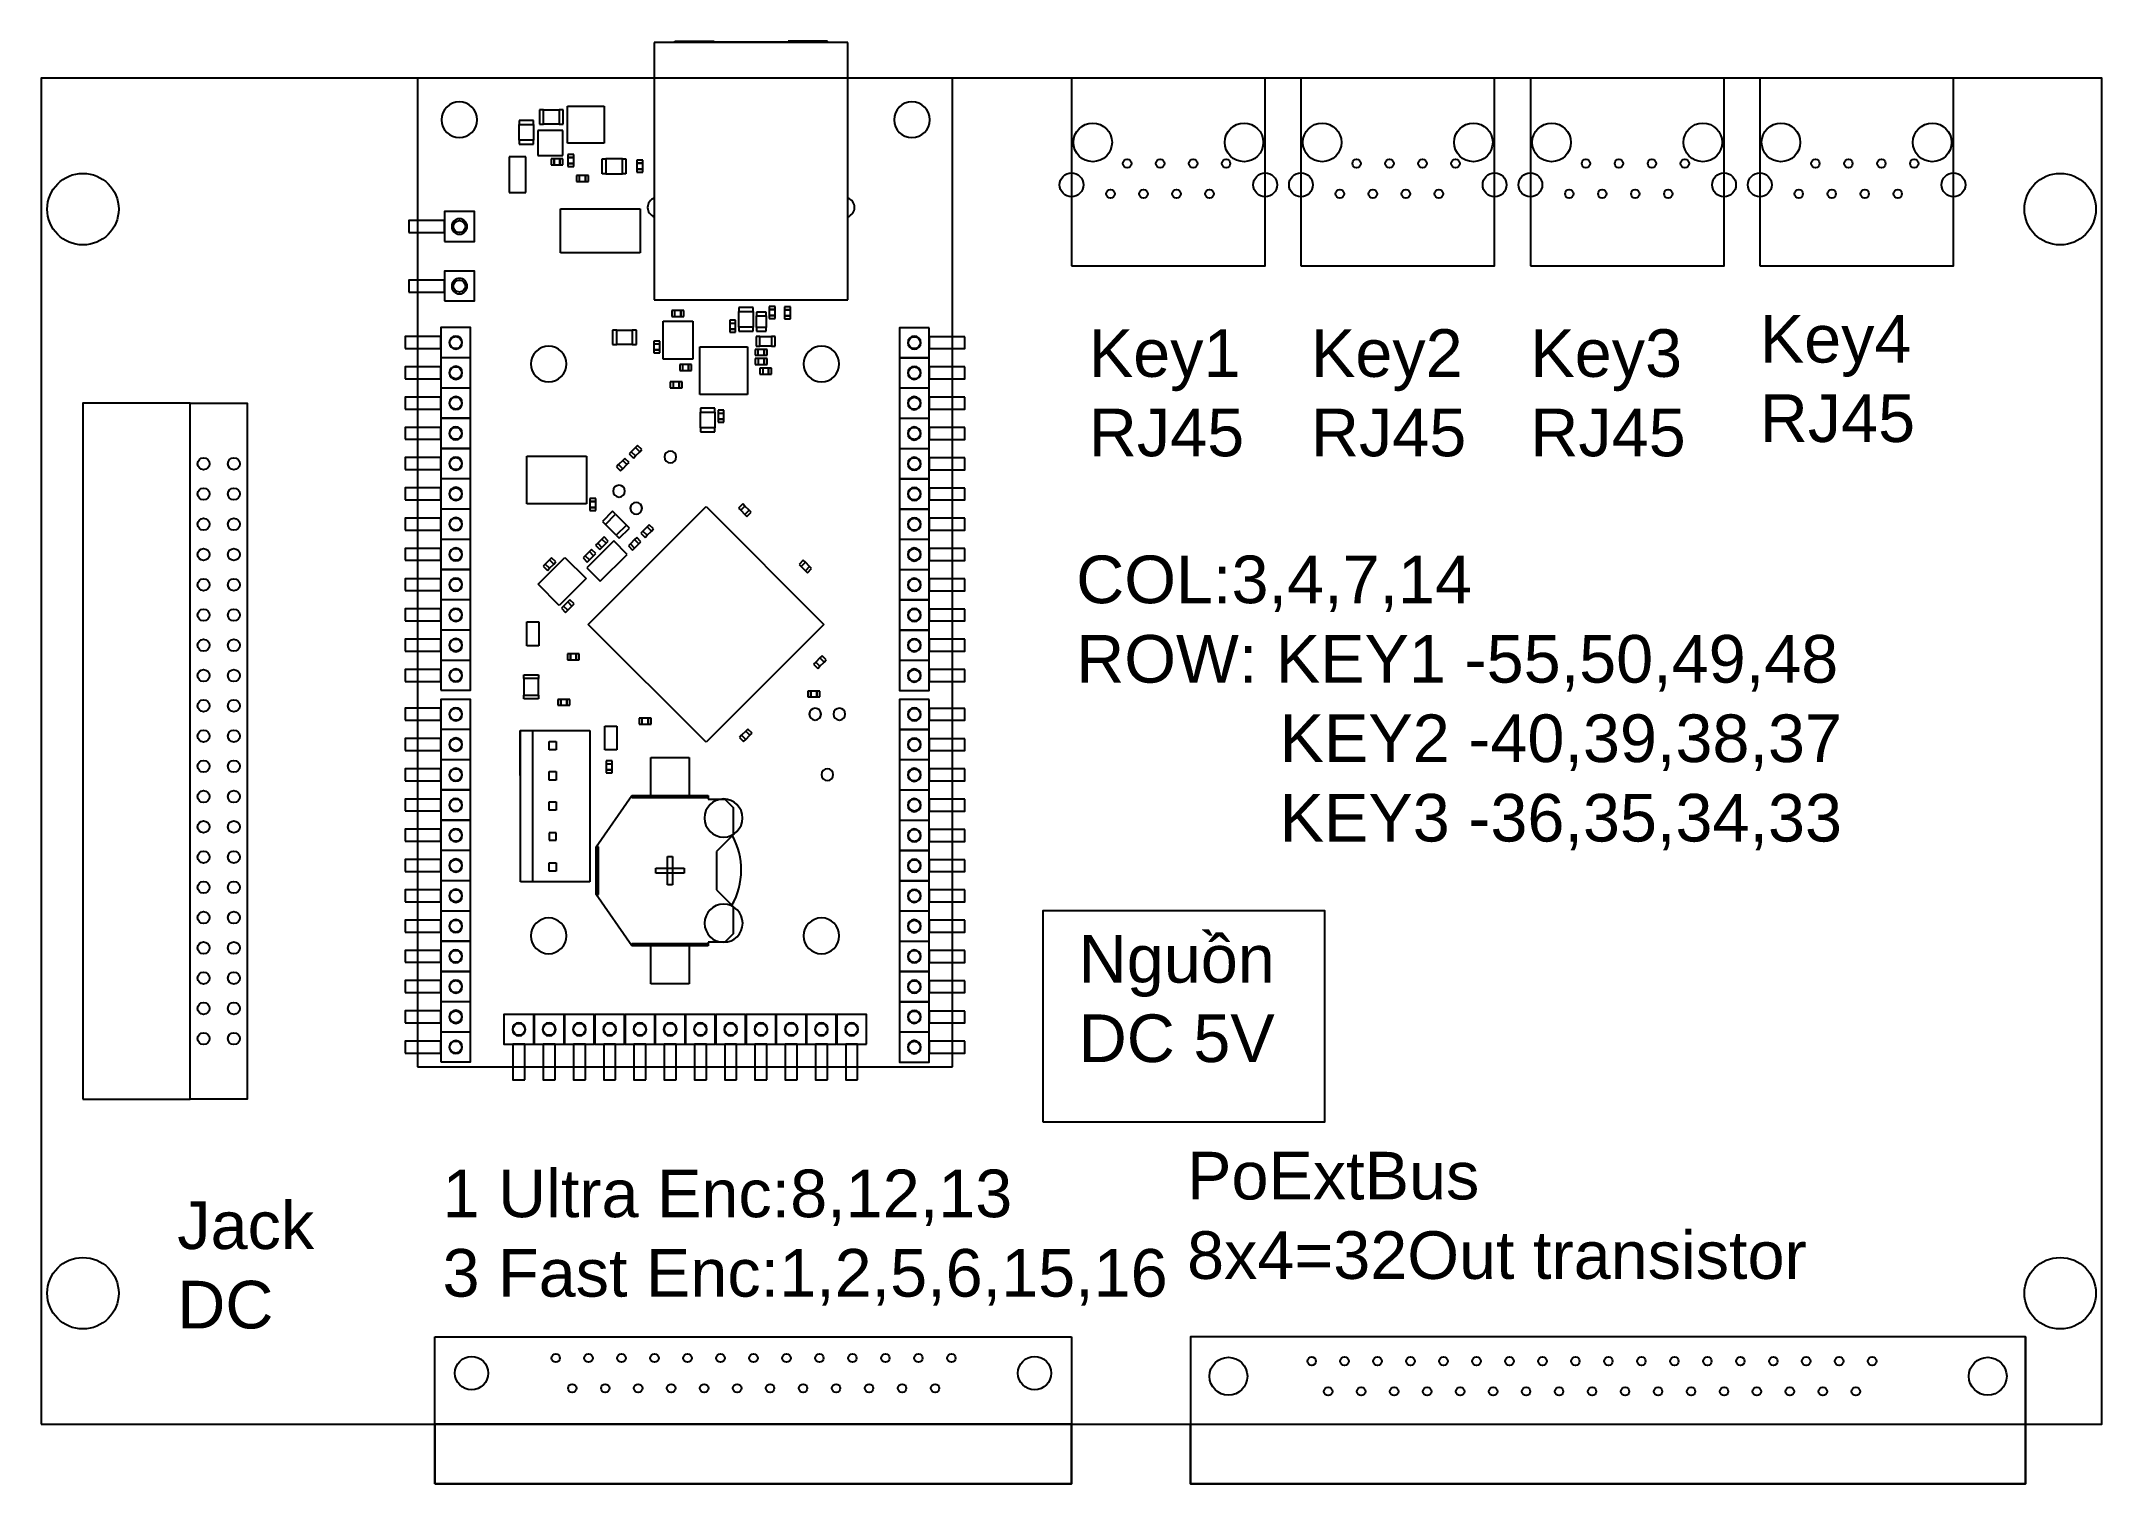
# Model space of a CAD drawing. Header units: inches. Extents: x 6 to 179, y 7 to 128.
import ezdxf

# ---------------------------------------------------------------- set-up
doc = ezdxf.new("R2010")
doc.units = ezdxf.units.IN
doc.header["$MEASUREMENT"] = 0
doc.styles.get("Standard").update_dxf_attribs({"font": 'arial.ttf'})

# ---------------------------------------------------------------- blocks, each defined once
blk = doc.blocks.new('*U25')
blk.add_circle((0, 0), 0.5)
blk = doc.blocks.new('*U27')
at = {"color": 0, "linetype": 'ByBlock', "lineweight": -2, "transparency": 16777216}
for p in [(0, 48.26), (2.54, 48.26), (0, 45.72), (2.54, 45.72), (0, 43.18), (2.54, 43.18), (0, 40.64), (2.54, 40.64), (0, 38.1), (2.54, 38.1), (0, 35.56), (2.54, 35.56), (0, 33.02), (2.54, 33.02), (0, 30.48), (2.54, 30.48), (0, 27.94), (2.54, 27.94), (0, 25.4), (2.54, 25.4), (0, 22.86), (2.54, 22.86), (0, 20.32), (2.54, 20.32), (0, 17.78), (2.54, 17.78), (0, 15.24), (2.54, 15.24), (0, 12.7), (2.54, 12.7), (0, 10.16), (2.54, 10.16), (0, 7.62), (2.54, 7.62), (0, 5.08), (2.54, 5.08), (0, 2.54), (2.54, 2.54), (0, 0), (2.54, 0)]:
    blk.add_blockref('*U25', p, dxfattribs=at)
blk = doc.blocks.new('*U28')
for points in [[(-2.75, -0.5), (0.25, -0.5), (0.25, 0.5), (-2.75, 0.5)], [(0.25, -1.25), (2.75, -1.25), (2.75, 1.25), (0.25, 1.25)]]:
    blk.add_lwpolyline(points, close=True)
blk.add_circle((1.5, 0), 0.5)
blk = doc.blocks.new('*U29')
at = {"color": 0, "linetype": 'ByBlock', "lineweight": -2, "transparency": 16777216}
for p in [(0, 27.94), (0, 25.4), (0, 22.86), (0, 20.32), (0, 17.78), (0, 15.24), (0, 12.7), (0, 10.16), (0, 7.62), (0, 5.08), (0, 2.54), (0, 0)]:
    blk.add_blockref('*U28', p, dxfattribs=at)
blk = doc.blocks.new('*U30')
for points in [[(-2.75, -0.5), (0.25, -0.5), (0.25, 0.5), (-2.75, 0.5)], [(0.25, -1.25), (2.75, -1.25), (2.75, 1.25), (0.25, 1.25)]]:
    blk.add_lwpolyline(points, close=True)
blk.add_circle((1.5, 0), 0.5)
blk = doc.blocks.new('*U31')
at = {"color": 0, "linetype": 'ByBlock', "lineweight": -2, "transparency": 16777216}
for p in [(0, 27.94), (0, 25.4), (0, 22.86), (0, 20.32), (0, 17.78), (0, 15.24), (0, 12.7), (0, 10.16), (0, 7.62), (0, 5.08), (0, 2.54), (0, 0)]:
    blk.add_blockref('*U30', p, dxfattribs=at)
blk = doc.blocks.new('*U32')
for points in [[(-2.75, -0.5), (0.25, -0.5), (0.25, 0.5), (-2.75, 0.5)], [(0.25, -1.25), (2.75, -1.25), (2.75, 1.25), (0.25, 1.25)]]:
    blk.add_lwpolyline(points, close=True)
blk.add_circle((1.5, 0), 0.5)
blk = doc.blocks.new('*U33')
at = {"color": 0, "linetype": 'ByBlock', "lineweight": -2, "transparency": 16777216}
for p in [(0, 27.94), (0, 25.4), (0, 22.86), (0, 20.32), (0, 17.78), (0, 15.24), (0, 12.7), (0, 10.16), (0, 7.62), (0, 5.08), (0, 2.54), (0, 0)]:
    blk.add_blockref('*U32', p, dxfattribs=at)
blk = doc.blocks.new('*U34')
for points in [[(-2.75, -0.5), (0.25, -0.5), (0.25, 0.5), (-2.75, 0.5)], [(0.25, -1.25), (2.75, -1.25), (2.75, 1.25), (0.25, 1.25)]]:
    blk.add_lwpolyline(points, close=True)
blk.add_circle((1.5, 0), 0.5)
blk = doc.blocks.new('*U35')
at = {"color": 0, "linetype": 'ByBlock', "lineweight": -2, "transparency": 16777216}
for p in [(0, 27.94), (0, 25.4), (0, 22.86), (0, 20.32), (0, 17.78), (0, 15.24), (0, 12.7), (0, 10.16), (0, 7.62), (0, 5.08), (0, 2.54), (0, 0)]:
    blk.add_blockref('*U34', p, dxfattribs=at)
blk = doc.blocks.new('*U36')
for points in [[(-2.75, -0.5), (0.25, -0.5), (0.25, 0.5), (-2.75, 0.5)], [(0.25, -1.25), (2.75, -1.25), (2.75, 1.25), (0.25, 1.25)]]:
    blk.add_lwpolyline(points, close=True)
blk.add_circle((1.5, 0), 0.5)
blk = doc.blocks.new('*U37')
at = {"color": 0, "linetype": 'ByBlock', "lineweight": -2, "transparency": 16777216}
for p in [(0, 27.94), (0, 25.4), (0, 22.86), (0, 20.32), (0, 17.78), (0, 15.24), (0, 12.7), (0, 10.16), (0, 7.62), (0, 5.08), (0, 2.54), (0, 0)]:
    blk.add_blockref('*U36', p, dxfattribs=at)
blk = doc.blocks.new('*U38')
for points in [[(-2.75, -0.5), (0.25, -0.5), (0.25, 0.5), (-2.75, 0.5)], [(0.25, -1.25), (2.75, -1.25), (2.75, 1.25), (0.25, 1.25)]]:
    blk.add_lwpolyline(points, close=True)
blk.add_circle((1.5, 0), 0.5)
blk = doc.blocks.new('*U39')
at = {"color": 0, "linetype": 'ByBlock', "lineweight": -2, "transparency": 16777216}
blk.add_blockref('*U38', (0, 0), dxfattribs=at)
blk = doc.blocks.new('*U40')
for points in [[(-2.75, -0.5), (0.25, -0.5), (0.25, 0.5), (-2.75, 0.5)], [(0.25, -1.25), (2.75, -1.25), (2.75, 1.25), (0.25, 1.25)]]:
    blk.add_lwpolyline(points, close=True)
blk.add_circle((1.5, 0), 0.5)
blk = doc.blocks.new('*U41')
at = {"color": 0, "linetype": 'ByBlock', "lineweight": -2, "transparency": 16777216}
blk.add_blockref('*U40', (0, 0), dxfattribs=at)

msp = doc.modelspace()

# ---------------------------------------------------------------- linework, layer by layer
at = {"color": 40, "linetype": 'Continuous', "lineweight": 25, "true_color": 0xf8d731}
for p, q in [((73.65, 128.36), (57.39, 128.36)), ((57.39, 128.36), (57.39, 106.76)), ((59.12, 128.46), (62.42, 128.46)), ((59.12, 128.41), (59.12, 128.46)), ((59.12, 128.36), (59.12, 128.41)), ((59.12, 128.41), (71.92, 128.41)), ((62.42, 128.46), (62.42, 128.41)), ((71.92, 128.46), (68.62, 128.46)), ((68.62, 128.46), (68.62, 128.41)), ((71.92, 128.41), (71.92, 128.46)), ((71.92, 128.41), (71.92, 128.36)), ((73.65, 106.76), (73.65, 128.36)), ((37.52, 125.37), (37.52, 42.37)), ((57.39, 125.37), (37.52, 125.37)), ((82.42, 125.37), (73.65, 125.37)), ((82.42, 42.37), (82.42, 125.37)), ((50.09, 119.92), (50.09, 123.02)), ((50.09, 123.02), (53.19, 123.02)), ((53.19, 123.02), (53.19, 119.92)), ((46.04, 121.82), (46.04, 121.47)), ((47.24, 121.82), (46.04, 121.82)), ((46.04, 120.17), (46.04, 121.47)), ((46.04, 121.47), (47.24, 121.47)), ((46.04, 121.47), (47.24, 121.47)), ((47.24, 121.47), (47.24, 121.82)), ((47.24, 121.47), (47.24, 120.17)), ((47.74, 122.7), (47.74, 121.5)), ((48.09, 122.7), (47.74, 122.7)), ((47.74, 121.5), (48.09, 121.5)), ((48.09, 122.7), (49.39, 122.7)), ((48.09, 121.5), (48.09, 122.7)), ((48.09, 121.5), (48.09, 122.7)), ((49.39, 121.5), (48.09, 121.5)), ((49.39, 122.7), (49.39, 121.5)), ((49.39, 122.7), (49.39, 121.5)), ((49.74, 122.7), (49.39, 122.7)), ((49.39, 121.5), (49.74, 121.5)), ((49.74, 121.5), (49.74, 122.7)), ((47.24, 120.17), (46.04, 120.17)), ((46.04, 120.17), (46.04, 119.82)), ((47.24, 120.17), (46.04, 120.17)), ((46.04, 119.82), (47.24, 119.82)), ((47.24, 119.82), (47.24, 120.17)), ((47.62, 120.97), (47.62, 118.87)), ((49.72, 120.97), (47.62, 120.97)), ((49.72, 118.87), (49.72, 120.97)), ((53.19, 119.92), (50.09, 119.92)), ((46.59, 118.77), (45.19, 118.77)), ((45.19, 118.77), (45.19, 115.77)), ((46.59, 115.77), (46.59, 118.77)), ((47.62, 118.87), (49.72, 118.87)), ((48.72, 118.6), (48.72, 118.1)), ((48.97, 118.6), (48.72, 118.6)), ((48.72, 118.1), (48.97, 118.1)), ((49.47, 118.6), (48.97, 118.6)), ((48.97, 118.6), (48.97, 118.1)), ((48.97, 118.1), (48.97, 118.6)), ((48.97, 118.1), (49.47, 118.1)), ((49.47, 118.1), (49.47, 118.6)), ((49.47, 118.6), (49.47, 118.1)), ((49.72, 118.6), (49.47, 118.6)), ((49.47, 118.1), (49.72, 118.1)), ((49.72, 118.1), (49.72, 118.6)), ((50.12, 118.95), (50.12, 118.7)), ((50.62, 118.95), (50.12, 118.95)), ((50.12, 118.7), (50.62, 118.7)), ((50.62, 118.7), (50.12, 118.7)), ((50.12, 118.7), (50.12, 118.2)), ((50.62, 118.2), (50.12, 118.2)), ((50.12, 118.2), (50.12, 117.95)), ((50.12, 118.2), (50.62, 118.2)), ((50.12, 117.95), (50.62, 117.95)), ((50.62, 118.7), (50.62, 118.95)), ((50.62, 118.2), (50.62, 118.7)), ((50.62, 117.95), (50.62, 118.2)), ((53.01, 117.34), (53.01, 118.59)), ((53.01, 118.59), (53.31, 118.59)), ((54.71, 118.59), (53.31, 118.59)), ((53.31, 118.59), (53.31, 117.34)), ((54.71, 118.59), (55.01, 118.59)), ((54.71, 117.34), (54.71, 118.59)), ((55.01, 118.59), (55.01, 117.34)), ((55.92, 118.48), (55.92, 118.23)), ((56.42, 118.48), (55.92, 118.48)), ((55.92, 118.23), (56.42, 118.23)), ((55.92, 118.23), (55.92, 117.73)), ((56.42, 118.23), (55.92, 118.23)), ((55.92, 117.73), (55.92, 117.48)), ((56.42, 117.73), (55.92, 117.73)), ((55.92, 117.73), (56.42, 117.73)), ((56.42, 118.23), (56.42, 118.48)), ((56.42, 117.73), (56.42, 118.23)), ((56.42, 117.48), (56.42, 117.73)), ((50.87, 117.2), (50.87, 116.7)), ((51.12, 117.2), (50.87, 117.2)), ((50.87, 116.7), (51.12, 116.7)), ((51.12, 116.7), (51.12, 117.2)), ((51.62, 117.2), (51.12, 117.2)), ((51.12, 116.7), (51.62, 116.7)), ((51.87, 117.2), (51.62, 117.2)), ((51.62, 117.2), (51.62, 116.7)), ((51.62, 116.7), (51.62, 117.2)), ((51.62, 116.7), (51.87, 116.7)), ((51.87, 116.7), (51.87, 117.2)), ((53.31, 117.34), (53.01, 117.34)), ((53.31, 117.34), (54.71, 117.34)), ((55.01, 117.34), (54.71, 117.34)), ((55.92, 117.48), (56.42, 117.48)), ((45.19, 115.77), (46.59, 115.77)), ((49.5, 114.4), (56.2, 114.4)), ((49.5, 110.7), (49.5, 114.4)), ((56.2, 114.4), (56.2, 110.7)), ((56.2, 110.7), (49.5, 110.7)), ((57.39, 106.76), (73.65, 106.76)), ((59.12, 105.87), (58.87, 105.87)), ((58.87, 105.87), (58.87, 105.37)), ((59.12, 105.37), (59.12, 105.87)), ((59.62, 105.87), (59.12, 105.87)), ((59.87, 105.87), (59.62, 105.87)), ((59.62, 105.87), (59.62, 105.37)), ((59.62, 105.37), (59.62, 105.87)), ((59.87, 105.37), (59.87, 105.87)), ((64.49, 106.12), (64.49, 105.77)), ((65.69, 106.12), (64.49, 106.12)), ((64.49, 104.47), (64.49, 105.77)), ((64.49, 105.77), (65.69, 105.77)), ((64.49, 105.77), (65.69, 105.77)), ((65.69, 105.77), (65.69, 106.12)), ((65.69, 105.77), (65.69, 104.47)), ((65.97, 105.72), (65.97, 105.42)), ((66.77, 105.72), (65.97, 105.72)), ((66.77, 105.42), (66.77, 105.72)), ((67.04, 106.2), (67.04, 105.95)), ((67.54, 106.2), (67.04, 106.2)), ((67.04, 105.95), (67.54, 105.95)), ((67.54, 105.95), (67.04, 105.95)), ((67.04, 105.95), (67.04, 105.45)), ((67.54, 105.95), (67.54, 106.2)), ((67.54, 105.45), (67.54, 105.95)), ((68.82, 106.17), (68.32, 106.17)), ((68.32, 106.17), (68.32, 105.92)), ((68.32, 105.92), (68.82, 105.92)), ((68.32, 105.92), (68.32, 105.42)), ((68.82, 105.92), (68.32, 105.92)), ((68.82, 105.92), (68.82, 106.17)), ((68.82, 105.42), (68.82, 105.92)), ((53.89, 104.2), (53.89, 103)), ((54.24, 104.2), (53.89, 104.2)), ((54.24, 103), (54.24, 104.2)), ((54.24, 104.2), (55.54, 104.2)), ((54.24, 103), (54.24, 104.2)), ((55.54, 104.2), (55.54, 103)), ((55.54, 104.2), (55.54, 103)), ((55.89, 104.2), (55.54, 104.2)), ((55.89, 103), (55.89, 104.2)), ((58.12, 101.77), (58.12, 104.97)), ((58.12, 104.97), (60.62, 104.97)), ((58.87, 105.37), (59.12, 105.37)), ((59.12, 105.37), (59.62, 105.37)), ((59.62, 105.37), (59.87, 105.37)), ((60.62, 104.97), (60.62, 101.77)), ((64.22, 105.05), (63.72, 105.05)), ((63.72, 105.05), (63.72, 104.8)), ((63.72, 104.8), (64.22, 104.8)), ((63.72, 104.8), (63.72, 104.3)), ((64.22, 104.3), (63.72, 104.3)), ((63.72, 104.3), (63.72, 104.05)), ((63.72, 104.3), (64.22, 104.3)), ((63.72, 104.05), (64.22, 104.05)), ((64.22, 104.8), (64.22, 105.05)), ((64.22, 104.3), (64.22, 104.8)), ((64.22, 104.05), (64.22, 104.3)), ((65.69, 104.47), (64.49, 104.47)), ((64.49, 104.47), (64.49, 104.12)), ((65.69, 104.47), (64.49, 104.47)), ((64.49, 104.12), (65.69, 104.12)), ((65.69, 104.12), (65.69, 104.47)), ((65.97, 105.42), (66.77, 105.42)), ((65.97, 104.42), (65.97, 105.42)), ((66.77, 104.42), (65.97, 104.42)), ((65.97, 104.42), (65.97, 104.12)), ((66.77, 104.42), (65.97, 104.42)), ((65.97, 104.12), (66.77, 104.12)), ((66.77, 105.42), (66.77, 104.42)), ((66.77, 104.12), (66.77, 104.42)), ((67.54, 105.45), (67.04, 105.45)), ((67.04, 105.45), (67.04, 105.2)), ((67.04, 105.45), (67.54, 105.45)), ((67.04, 105.2), (67.54, 105.2)), ((67.54, 105.2), (67.54, 105.45)), ((68.82, 105.42), (68.32, 105.42)), ((68.32, 105.42), (68.32, 105.17)), ((68.32, 105.42), (68.82, 105.42)), ((68.32, 105.17), (68.82, 105.17)), ((68.82, 105.17), (68.82, 105.42)), ((53.89, 103), (54.24, 103)), ((55.54, 103), (54.24, 103)), ((55.54, 103), (55.89, 103)), ((57.84, 103.3), (57.34, 103.3)), ((57.34, 103.3), (57.34, 103.05)), ((57.34, 103.05), (57.84, 103.05)), ((57.34, 103.05), (57.34, 102.55)), ((57.84, 102.55), (57.34, 102.55)), ((57.34, 102.55), (57.34, 102.3)), ((57.34, 102.55), (57.84, 102.55)), ((57.34, 102.3), (57.84, 102.3)), ((57.84, 103.05), (57.84, 103.3)), ((57.84, 102.55), (57.84, 103.05)), ((57.84, 102.3), (57.84, 102.55)), ((61.22, 102.8), (65.22, 102.8)), ((61.22, 98.8), (61.22, 102.8)), ((65.22, 102.8), (65.22, 98.8)), ((65.87, 102.6), (65.87, 102.1)), ((66.12, 102.6), (65.87, 102.6)), ((65.87, 102.1), (66.12, 102.1)), ((65.94, 103.67), (65.94, 102.87)), ((66.24, 103.67), (65.94, 103.67)), ((65.94, 102.87), (66.24, 102.87)), ((66.12, 102.1), (66.12, 102.6)), ((66.62, 102.6), (66.12, 102.6)), ((66.12, 102.1), (66.62, 102.1)), ((66.24, 102.87), (66.24, 103.67)), ((66.24, 103.67), (67.24, 103.67)), ((67.24, 102.87), (66.24, 102.87)), ((66.87, 102.6), (66.62, 102.6)), ((66.62, 102.6), (66.62, 102.1)), ((66.62, 102.1), (66.62, 102.6)), ((66.62, 102.1), (66.87, 102.1)), ((66.87, 102.1), (66.87, 102.6)), ((67.54, 103.67), (67.24, 103.67)), ((67.24, 103.67), (67.24, 102.87)), ((67.24, 103.67), (67.24, 102.87)), ((67.24, 102.87), (67.54, 102.87)), ((67.54, 102.87), (67.54, 103.67)), ((60.62, 101.77), (58.12, 101.77)), ((59.52, 101.32), (59.52, 100.82)), ((59.77, 101.32), (59.52, 101.32)), ((59.52, 100.82), (59.77, 100.82)), ((60.27, 101.32), (59.77, 101.32)), ((59.77, 101.32), (59.77, 100.82)), ((59.77, 100.82), (60.27, 100.82)), ((60.27, 100.82), (60.27, 101.32)), ((60.27, 101.32), (60.27, 100.82)), ((60.52, 101.32), (60.27, 101.32)), ((60.27, 100.82), (60.52, 100.82)), ((60.52, 100.82), (60.52, 101.32)), ((65.87, 101.82), (65.87, 101.32)), ((66.12, 101.82), (65.87, 101.82)), ((65.87, 101.32), (66.12, 101.32)), ((66.12, 101.82), (66.12, 101.32)), ((66.62, 101.82), (66.12, 101.82)), ((66.12, 101.32), (66.62, 101.32)), ((66.24, 101.02), (66.24, 100.52)), ((66.49, 101.02), (66.24, 101.02)), ((66.24, 100.52), (66.49, 100.52)), ((66.49, 101.02), (66.49, 100.52)), ((66.99, 101.02), (66.49, 101.02)), ((66.49, 100.52), (66.99, 100.52)), ((66.62, 101.32), (66.62, 101.82)), ((66.62, 101.82), (66.62, 101.32)), ((66.87, 101.82), (66.62, 101.82)), ((66.62, 101.32), (66.87, 101.32)), ((66.87, 101.32), (66.87, 101.82)), ((66.99, 100.52), (66.99, 101.02)), ((66.99, 101.02), (66.99, 100.52)), ((67.24, 101.02), (66.99, 101.02)), ((66.99, 100.52), (67.24, 100.52)), ((67.24, 100.52), (67.24, 101.02)), ((58.72, 99.87), (58.72, 99.37)), ((58.97, 99.87), (58.72, 99.87)), ((58.72, 99.37), (58.97, 99.37)), ((58.97, 99.87), (58.97, 99.37)), ((59.47, 99.87), (58.97, 99.87)), ((58.97, 99.37), (59.47, 99.37)), ((59.47, 99.37), (59.47, 99.87)), ((59.47, 99.87), (59.47, 99.37)), ((59.72, 99.87), (59.47, 99.87)), ((59.47, 99.37), (59.72, 99.37)), ((59.72, 99.37), (59.72, 99.87)), ((65.22, 98.8), (61.22, 98.8)), ((61.27, 97.67), (61.27, 97.32)), ((62.47, 97.67), (61.27, 97.67)), ((61.27, 96.02), (61.27, 97.32)), ((61.27, 97.32), (62.47, 97.32)), ((61.27, 97.32), (62.47, 97.32)), ((62.47, 97.32), (62.47, 97.67)), ((62.47, 97.32), (62.47, 96.02)), ((63.24, 97.5), (62.74, 97.5)), ((62.74, 97.5), (62.74, 97.25)), ((62.74, 97.25), (63.24, 97.25)), ((62.74, 97.25), (62.74, 96.75)), ((63.24, 97.25), (63.24, 97.5)), ((63.24, 96.75), (63.24, 97.25)), ((62.47, 96.02), (61.27, 96.02)), ((61.27, 96.02), (61.27, 95.67)), ((62.47, 96.02), (61.27, 96.02)), ((61.27, 95.67), (62.47, 95.67)), ((62.47, 95.67), (62.47, 96.02)), ((63.24, 96.75), (62.74, 96.75)), ((62.74, 96.75), (62.74, 96.5)), ((62.74, 96.75), (63.24, 96.75)), ((62.74, 96.5), (63.24, 96.5)), ((63.24, 96.5), (63.24, 96.75)), ((46.69, 93.62), (51.69, 93.62)), ((46.69, 89.62), (46.69, 93.62)), ((51.69, 93.62), (51.69, 89.62)), ((54.92, 93.45), (54.74, 93.28)), ((55.27, 93.1), (54.92, 93.45)), ((55.46, 94), (55.29, 93.82)), ((55.29, 93.82), (55.64, 93.47)), ((55.82, 94.35), (55.46, 94)), ((55.82, 93.65), (55.46, 94)), ((55.46, 94), (55.82, 93.65)), ((55.64, 93.47), (55.82, 93.65)), ((55.99, 94.53), (55.82, 94.35)), ((55.82, 94.35), (56.17, 94)), ((56.17, 94), (55.82, 94.35)), ((55.82, 93.65), (56.17, 94)), ((56.35, 94.18), (55.99, 94.53)), ((56.17, 94), (56.35, 94.18)), ((54.39, 92.92), (54.21, 92.75)), ((54.21, 92.75), (54.56, 92.39)), ((54.74, 93.28), (54.39, 92.92)), ((54.74, 92.57), (54.39, 92.92)), ((54.39, 92.92), (54.74, 92.57)), ((54.56, 92.39), (54.74, 92.57)), ((54.74, 93.28), (55.09, 92.92)), ((55.09, 92.92), (54.74, 93.28)), ((54.74, 92.57), (55.09, 92.92)), ((55.09, 92.92), (55.27, 93.1)), ((51.97, 90.07), (51.97, 89.82)), ((52.47, 90.07), (51.97, 90.07)), ((52.47, 89.82), (52.47, 90.07)), ((51.69, 89.62), (46.69, 89.62)), ((51.83, 79.51), (61.73, 89.41)), ((51.97, 89.82), (52.47, 89.82)), ((52.47, 89.82), (51.97, 89.82)), ((51.97, 89.82), (51.97, 89.32)), ((52.47, 89.32), (51.97, 89.32)), ((51.97, 89.32), (51.97, 89.07)), ((51.97, 89.32), (52.47, 89.32)), ((51.97, 89.07), (52.47, 89.07)), ((52.47, 89.32), (52.47, 89.82)), ((52.47, 89.07), (52.47, 89.32)), ((53.88, 89.01), (53.03, 88.16)), ((53.28, 87.91), (54.13, 88.76)), ((53.28, 87.91), (54.13, 88.76)), ((54.13, 88.76), (53.88, 89.01)), ((54.13, 88.76), (55.05, 87.84)), ((61.73, 89.41), (71.62, 79.51)), ((64.81, 89.63), (64.46, 89.28)), ((64.46, 89.28), (64.64, 89.1)), ((64.64, 89.1), (64.99, 89.45)), ((64.99, 89.45), (64.64, 89.1)), ((64.64, 89.1), (64.99, 88.75)), ((64.99, 89.45), (64.81, 89.63)), ((65.34, 89.1), (64.99, 89.45)), ((65.34, 89.1), (64.99, 88.75)), ((64.99, 88.75), (65.34, 89.1)), ((64.99, 88.75), (65.17, 88.57)), ((65.17, 88.57), (65.52, 88.92)), ((65.52, 88.92), (65.34, 89.1)), ((53.98, 86.52), (51.72, 84.26)), ((52.99, 86.68), (52.64, 86.32)), ((53.17, 86.85), (52.99, 86.68)), ((52.99, 86.68), (53.34, 86.32)), ((53.34, 86.32), (52.99, 86.68)), ((53.03, 88.16), (53.28, 87.91)), ((53.52, 86.5), (53.17, 86.85)), ((54.2, 86.99), (53.28, 87.91)), ((53.34, 86.32), (53.52, 86.5)), ((55.11, 85.39), (53.98, 86.52)), ((55.05, 87.84), (54.2, 86.99)), ((55.05, 87.84), (54.2, 86.99)), ((54.2, 86.99), (54.45, 86.74)), ((54.45, 86.74), (55.3, 87.59)), ((55.3, 87.59), (55.05, 87.84)), ((55.74, 86.63), (55.39, 86.27)), ((55.92, 86.8), (55.74, 86.63)), ((55.74, 86.63), (56.09, 86.27)), ((56.09, 86.27), (55.74, 86.63)), ((56.27, 86.45), (55.92, 86.8)), ((56.44, 87.35), (56.26, 87.17)), ((56.26, 87.17), (56.61, 86.82)), ((56.79, 87.7), (56.44, 87.35)), ((56.79, 87), (56.44, 87.35)), ((56.44, 87.35), (56.79, 87)), ((56.61, 86.82), (56.79, 87)), ((56.97, 87.88), (56.79, 87.7)), ((56.79, 87.7), (57.14, 87.35)), ((57.14, 87.35), (56.79, 87.7)), ((56.79, 87), (57.14, 87.35)), ((57.32, 87.53), (56.97, 87.88)), ((57.14, 87.35), (57.32, 87.53)), ((47.63, 82.88), (49.89, 85.14)), ((48.59, 84.93), (48.24, 84.57)), ((48.77, 85.1), (48.59, 84.93)), ((48.59, 84.93), (48.94, 84.57)), ((48.94, 84.57), (48.59, 84.93)), ((49.12, 84.75), (48.77, 85.1)), ((49.89, 85.14), (51.66, 83.37)), ((51.59, 85.27), (51.41, 85.1)), ((51.41, 85.1), (51.76, 84.74)), ((51.94, 85.63), (51.59, 85.27)), ((51.94, 84.92), (51.59, 85.27)), ((51.59, 85.27), (51.94, 84.92)), ((51.76, 84.74), (51.94, 84.92)), ((52.12, 85.8), (51.94, 85.63)), ((51.94, 85.63), (52.29, 85.27)), ((52.29, 85.27), (51.94, 85.63)), ((51.94, 84.92), (52.29, 85.27)), ((52.47, 85.45), (52.12, 85.8)), ((52.29, 85.27), (52.47, 85.45)), ((52.64, 86.32), (52.46, 86.15)), ((52.46, 86.15), (52.81, 85.79)), ((52.99, 85.97), (52.64, 86.32)), ((52.64, 86.32), (52.99, 85.97)), ((52.81, 85.79), (52.99, 85.97)), ((52.85, 83.13), (55.11, 85.39)), ((52.99, 85.97), (53.34, 86.32)), ((55.39, 86.27), (55.21, 86.1)), ((55.21, 86.1), (55.56, 85.74)), ((55.74, 85.92), (55.39, 86.27)), ((55.39, 86.27), (55.74, 85.92)), ((55.56, 85.74), (55.74, 85.92)), ((55.74, 85.92), (56.09, 86.27)), ((56.09, 86.27), (56.27, 86.45)), ((69.89, 84.9), (69.54, 84.55)), ((70.07, 84.73), (69.89, 84.9)), ((48.24, 84.57), (48.06, 84.4)), ((48.06, 84.4), (48.41, 84.04)), ((48.59, 84.22), (48.24, 84.57)), ((48.24, 84.57), (48.59, 84.22)), ((48.41, 84.04), (48.59, 84.22)), ((48.59, 84.22), (48.94, 84.57)), ((48.94, 84.57), (49.12, 84.75)), ((51.66, 83.37), (49.39, 81.11)), ((51.72, 84.26), (52.85, 83.13)), ((69.54, 84.55), (69.71, 84.37)), ((69.71, 84.37), (70.07, 84.73)), ((70.07, 84.73), (69.71, 84.37)), ((69.71, 84.37), (70.07, 84.02)), ((70.42, 84.37), (70.07, 84.73)), ((70.42, 84.37), (70.07, 84.02)), ((70.07, 84.02), (70.42, 84.37)), ((70.07, 84.02), (70.24, 83.84)), ((70.24, 83.84), (70.6, 84.2)), ((70.6, 84.2), (70.42, 84.37)), ((49.39, 81.11), (47.63, 82.88)), ((50.12, 81.4), (49.76, 81.05)), ((50.29, 81.58), (50.12, 81.4)), ((50.12, 81.4), (50.47, 81.05)), ((50.47, 81.05), (50.12, 81.4)), ((50.65, 81.23), (50.29, 81.58)), ((46.69, 79.72), (47.69, 79.72)), ((46.69, 77.72), (46.69, 79.72)), ((47.69, 79.72), (47.69, 77.72)), ((49.76, 81.05), (49.59, 80.87)), ((49.59, 80.87), (49.94, 80.52)), ((50.12, 80.7), (49.76, 81.05)), ((49.76, 81.05), (50.12, 80.7)), ((49.94, 80.52), (50.12, 80.7)), ((50.12, 80.7), (50.47, 81.05)), ((50.47, 81.05), (50.65, 81.23)), ((61.73, 69.62), (51.83, 79.51)), ((71.62, 79.51), (61.73, 69.62)), ((47.69, 77.72), (46.69, 77.72)), ((50.09, 77.05), (50.09, 76.55)), ((50.34, 77.05), (50.09, 77.05)), ((50.09, 76.55), (50.34, 76.55)), ((50.34, 76.55), (50.34, 77.05)), ((50.34, 77.05), (50.34, 76.55)), ((50.84, 77.05), (50.34, 77.05)), ((50.34, 76.55), (50.84, 76.55)), ((50.84, 77.05), (50.84, 76.55)), ((51.09, 77.05), (50.84, 77.05)), ((50.84, 76.55), (50.84, 77.05)), ((50.84, 76.55), (51.09, 76.55)), ((51.09, 76.55), (51.09, 77.05)), ((70.94, 76.35), (70.76, 76.17)), ((70.76, 76.17), (71.11, 75.82)), ((71.29, 76.7), (70.94, 76.35)), ((71.29, 76), (70.94, 76.35)), ((70.94, 76.35), (71.29, 76)), ((71.47, 76.88), (71.29, 76.7)), ((71.29, 76.7), (71.64, 76.35)), ((71.64, 76.35), (71.29, 76.7)), ((71.29, 76), (71.64, 76.35)), ((71.82, 76.53), (71.47, 76.88)), ((71.64, 76.35), (71.82, 76.53)), ((46.43, 74.97), (46.43, 75.27)), ((46.43, 75.27), (47.68, 75.27)), ((47.68, 74.97), (46.43, 74.97)), ((46.43, 74.97), (46.43, 73.57)), ((47.68, 75.27), (47.68, 74.97)), ((47.68, 73.57), (47.68, 74.97)), ((71.11, 75.82), (71.29, 76)), ((46.43, 73.57), (47.68, 73.57)), ((46.43, 73.27), (46.43, 73.57)), ((47.68, 73.27), (46.43, 73.27)), ((47.68, 73.57), (47.68, 73.27)), ((49.3, 73.22), (49.3, 72.72)), ((49.55, 73.22), (49.3, 73.22)), ((49.3, 72.72), (49.55, 72.72)), ((49.55, 73.22), (49.55, 72.72)), ((50.05, 73.22), (49.55, 73.22)), ((49.55, 72.72), (49.55, 73.22)), ((49.55, 72.72), (50.05, 72.72)), ((50.05, 72.72), (50.05, 73.22)), ((50.05, 73.22), (50.05, 72.72)), ((50.3, 73.22), (50.05, 73.22)), ((50.05, 72.72), (50.3, 72.72)), ((50.3, 72.72), (50.3, 73.22)), ((70.29, 73.92), (70.29, 73.42)), ((70.54, 73.92), (70.29, 73.92)), ((70.29, 73.42), (70.54, 73.42)), ((70.54, 73.92), (70.54, 73.42)), ((71.04, 73.92), (70.54, 73.92)), ((70.54, 73.42), (70.54, 73.92)), ((70.54, 73.42), (71.04, 73.42)), ((71.04, 73.42), (71.04, 73.92)), ((71.04, 73.92), (71.04, 73.42)), ((71.29, 73.92), (71.04, 73.92)), ((71.04, 73.42), (71.29, 73.42)), ((71.29, 73.42), (71.29, 73.92)), ((53.23, 68.98), (53.23, 70.98)), ((53.23, 70.98), (54.23, 70.98)), ((54.23, 70.98), (54.23, 68.98)), ((56.12, 71.65), (56.12, 71.15)), ((56.37, 71.65), (56.12, 71.65)), ((56.12, 71.15), (56.37, 71.15)), ((56.37, 71.15), (56.37, 71.65)), ((56.87, 71.65), (56.37, 71.65)), ((56.37, 71.15), (56.87, 71.15)), ((56.87, 71.65), (56.87, 71.15)), ((57.12, 71.65), (56.87, 71.65)), ((56.87, 71.15), (56.87, 71.65)), ((56.87, 71.15), (57.12, 71.15)), ((57.12, 71.15), (57.12, 71.65)), ((46.16, 62.99), (46.14, 70.6)), ((46.14, 70.6), (46.16, 70.6)), ((46.16, 57.91), (46.16, 70.61)), ((46.16, 70.61), (47.16, 70.61)), ((47.16, 70.61), (47.16, 57.91)), ((47.16, 70.61), (51.97, 70.61)), ((48.55, 68.99), (48.55, 69.69)), ((48.55, 69.69), (49.15, 69.69)), ((49.15, 69.69), (49.15, 68.99)), ((51.97, 70.61), (51.97, 57.91)), ((64.71, 70.2), (64.54, 70.02)), ((64.54, 70.02), (64.89, 69.67)), ((65.07, 70.55), (64.71, 70.2)), ((65.07, 69.85), (64.71, 70.2)), ((64.71, 70.2), (65.07, 69.85)), ((64.89, 69.67), (65.07, 69.85)), ((65.24, 70.73), (65.07, 70.55)), ((65.07, 70.55), (65.42, 70.2)), ((65.42, 70.2), (65.07, 70.55)), ((65.07, 69.85), (65.42, 70.2)), ((65.6, 70.38), (65.24, 70.73)), ((65.42, 70.2), (65.6, 70.38)), ((49.15, 68.99), (48.55, 68.99)), ((54.23, 68.98), (53.23, 68.98)), ((53.34, 68.05), (53.34, 67.8)), ((53.84, 68.05), (53.34, 68.05)), ((53.34, 67.8), (53.84, 67.8)), ((53.34, 67.8), (53.34, 67.3)), ((53.84, 67.8), (53.84, 68.05)), ((53.84, 67.3), (53.84, 67.8)), ((57.11, 65.14), (57.11, 68.34)), ((57.11, 68.34), (60.31, 68.34)), ((60.31, 68.34), (60.31, 65.14)), ((48.55, 66.45), (48.55, 67.15)), ((48.55, 67.15), (49.15, 67.15)), ((49.15, 66.45), (48.55, 66.45)), ((49.15, 67.15), (49.15, 66.45)), ((53.84, 67.3), (53.34, 67.3)), ((53.34, 67.3), (53.34, 67.05)), ((53.34, 67.3), (53.84, 67.3)), ((53.34, 67.05), (53.84, 67.05)), ((53.84, 67.05), (53.84, 67.3)), ((48.55, 64.61), (49.15, 64.61)), ((48.55, 63.91), (48.55, 64.61)), ((49.15, 64.61), (49.15, 63.91)), ((52.51, 60.84), (55.51, 65.14)), ((55.51, 65.14), (61.91, 65.14)), ((55.51, 64.94), (55.51, 65.14)), ((55.51, 65.14), (61.91, 65.14)), ((61.91, 64.94), (55.51, 64.94)), ((61.91, 65.14), (61.91, 64.94)), ((61.91, 65.14), (61.91, 64.84)), ((61.91, 64.84), (63.31, 64.84)), ((63.31, 64.84), (64.01, 64.14)), ((64.01, 64.14), (64.01, 61.84)), ((49.15, 63.91), (48.55, 63.91)), ((49.15, 62.01), (48.55, 62.01)), ((48.55, 62.01), (48.55, 61.41)), ((48.55, 61.41), (49.15, 61.41)), ((49.15, 61.41), (49.15, 62.01)), ((52.71, 60.84), (52.51, 60.84)), ((52.51, 60.84), (52.51, 56.84)), ((52.51, 56.84), (52.51, 60.84)), ((52.71, 56.84), (52.71, 60.84)), ((64.01, 61.84), (62.61, 60.44)), ((48.55, 58.81), (48.55, 59.51)), ((48.55, 59.51), (49.15, 59.51)), ((49.15, 59.51), (49.15, 58.81)), ((57.51, 59.04), (59.91, 59.04)), ((57.51, 58.64), (57.51, 59.04)), ((58.51, 57.64), (58.51, 60.04)), ((58.51, 60.04), (58.91, 60.04)), ((58.91, 60.04), (58.91, 57.64)), ((59.91, 59.04), (59.91, 58.64)), ((62.61, 60.44), (62.61, 57.24)), ((47.16, 57.91), (46.16, 57.91)), ((51.97, 57.91), (47.16, 57.91)), ((49.15, 58.81), (48.55, 58.81)), ((59.91, 58.64), (57.51, 58.64)), ((58.91, 57.64), (58.51, 57.64)), ((62.61, 57.24), (64.01, 55.84)), ((52.51, 56.84), (52.71, 56.84)), ((55.51, 52.54), (52.51, 56.84)), ((64.01, 55.84), (64.01, 53.54)), ((55.51, 52.74), (61.91, 52.74)), ((55.51, 52.54), (55.51, 52.74)), ((61.91, 52.54), (55.51, 52.54)), ((61.91, 52.54), (55.51, 52.54)), ((57.11, 49.34), (57.11, 52.54)), ((60.31, 52.54), (60.31, 49.34)), ((61.91, 52.84), (61.91, 52.54)), ((63.31, 52.84), (61.91, 52.84)), ((61.91, 52.74), (61.91, 52.54)), ((64.01, 53.54), (63.31, 52.84)), ((60.31, 49.34), (57.11, 49.34)), ((37.52, 42.37), (82.42, 42.37)), ((172.52, 19.7), (172.52, 9.8))]:
    msp.add_line(p, q, dxfattribs=at)
at = {"color": 41, "linetype": 'Continuous', "lineweight": 25, "true_color": 0xf4ee51}
for p, q in [((38.95, 19.7), (92.42, 19.7)), ((38.95, 7.37), (38.95, 19.7)), ((92.42, 19.7), (92.42, 7.37)), ((92.42, 7.37), (38.95, 7.37))]:
    msp.add_line(p, q, dxfattribs=at)
for points in [[(5.92, 12.37), (178.92, 12.37), (178.92, 125.37), (5.92, 125.37)], [(90.02, 37.76), (113.68, 37.76), (113.68, 55.48), (90.02, 55.48)], [(38.95, 7.37), (92.42, 7.37), (92.42, 12.37), (38.95, 12.37)], [(172.52, 7.37), (102.42, 7.37), (102.42, 12.37), (172.52, 12.37)]]:
    msp.add_lwpolyline(points, close=True)
at = {"color": 40, "true_color": 0xf8d731}
for points in [[(92.42, 109.62), (108.68, 109.62), (108.68, 125.37), (92.42, 125.37)], [(111.68, 109.62), (127.94, 109.62), (127.94, 125.37), (111.68, 125.37)], [(130.94, 109.62), (147.2, 109.62), (147.2, 125.37), (130.94, 125.37)], [(150.2, 109.62), (166.46, 109.62), (166.46, 125.37), (150.2, 125.37)], [(102.42, 7.37), (172.52, 7.37), (172.52, 19.7), (102.42, 19.7)]]:
    msp.add_lwpolyline(points, close=True, dxfattribs=at)
at = {"color": 30, "true_color": 0xf26722}
for points in [[(9.42, 39.67), (18.42, 39.67), (18.42, 98.07), (9.42, 98.07)], [(18.42, 98.07), (23.22, 98.07), (23.22, 39.67), (18.42, 39.67)]]:
    msp.add_lwpolyline(points, close=True, dxfattribs=at)
at = {"color": 40, "true_color": 0xf8d731}
for centre, radius in [((94.2, 119.97), 1.62), ((106.9, 119.97), 1.62), ((113.46, 119.97), 1.62), ((126.16, 119.97), 1.62), ((132.72, 119.97), 1.62), ((145.42, 119.97), 1.62), ((151.98, 119.97), 1.62), ((164.68, 119.97), 1.62), ((92.42, 116.41), 1), ((108.68, 116.41), 1), ((111.68, 116.41), 1), ((127.94, 116.41), 1), ((130.94, 116.41), 1), ((147.2, 116.41), 1), ((150.2, 116.41), 1), ((166.46, 116.41), 1)]:
    msp.add_circle(centre, radius, dxfattribs=at)
at = {"color": 40, "linetype": 'Continuous', "lineweight": 25, "true_color": 0xf8d731}
for centre, radius in [((97.09, 118.2), 0.356), ((99.86, 118.2), 0.356), ((102.63, 118.2), 0.356), ((105.39, 118.2), 0.356), ((116.35, 118.2), 0.356), ((119.12, 118.2), 0.356), ((121.89, 118.2), 0.356), ((124.65, 118.2), 0.356), ((135.61, 118.2), 0.356), ((138.38, 118.2), 0.356), ((141.15, 118.2), 0.356), ((143.91, 118.2), 0.356), ((154.87, 118.2), 0.356), ((157.64, 118.2), 0.356), ((160.41, 118.2), 0.356), ((163.17, 118.2), 0.356), ((95.69, 115.66), 0.356), ((98.46, 115.66), 0.356), ((101.23, 115.66), 0.356), ((104, 115.66), 0.356), ((114.95, 115.66), 0.356), ((117.72, 115.66), 0.356), ((120.49, 115.66), 0.356), ((123.26, 115.66), 0.356), ((134.21, 115.66), 0.356), ((136.98, 115.66), 0.356), ((139.75, 115.66), 0.356), ((142.52, 115.66), 0.356), ((153.47, 115.66), 0.356), ((156.24, 115.66), 0.356), ((159.01, 115.66), 0.356), ((161.78, 115.66), 0.356), ((105.59, 16.4), 1.59), ((112.58, 17.67), 0.356), ((115.34, 17.67), 0.356), ((118.11, 17.67), 0.356), ((120.88, 17.67), 0.356), ((123.65, 17.67), 0.356), ((126.42, 17.67), 0.356), ((129.19, 17.67), 0.356), ((131.96, 17.67), 0.356), ((134.72, 17.67), 0.356), ((137.49, 17.67), 0.356), ((140.26, 17.67), 0.356), ((143.03, 17.67), 0.356), ((145.8, 17.67), 0.356), ((148.57, 17.67), 0.356), ((151.34, 17.67), 0.356), ((154.1, 17.67), 0.356), ((156.87, 17.67), 0.356), ((159.64, 17.67), 0.356), ((169.34, 16.4), 1.59), ((113.97, 15.13), 0.356), ((116.74, 15.13), 0.356), ((119.51, 15.13), 0.356), ((122.28, 15.13), 0.356), ((125.05, 15.13), 0.356), ((127.82, 15.13), 0.356), ((130.58, 15.13), 0.356), ((133.35, 15.13), 0.356), ((136.12, 15.13), 0.356), ((138.89, 15.13), 0.356), ((141.66, 15.13), 0.356), ((144.43, 15.13), 0.356), ((147.2, 15.13), 0.356), ((149.96, 15.13), 0.356), ((152.73, 15.13), 0.356), ((155.5, 15.13), 0.356), ((158.27, 15.13), 0.356)]:
    msp.add_circle(centre, radius, dxfattribs=at)
for centre in [(9.42, 114.37), (175.42, 114.37), (9.42, 23.37), (175.42, 23.37)]:
    msp.add_circle(centre, 3)
at = {"color": 41, "linetype": 'Continuous', "lineweight": 25, "true_color": 0xf4ee51}
for centre, radius in [((42.05, 16.66), 1.4), ((49.11, 17.93), 0.356), ((51.87, 17.93), 0.356), ((54.64, 17.93), 0.356), ((57.41, 17.93), 0.356), ((60.18, 17.93), 0.356), ((62.95, 17.93), 0.356), ((65.72, 17.93), 0.356), ((68.49, 17.93), 0.356), ((71.25, 17.93), 0.356), ((74.02, 17.93), 0.356), ((76.79, 17.93), 0.356), ((79.56, 17.93), 0.356), ((82.33, 17.93), 0.356), ((89.32, 16.66), 1.4), ((50.5, 15.39), 0.356), ((53.27, 15.39), 0.356), ((56.04, 15.39), 0.356), ((58.81, 15.39), 0.356), ((61.58, 15.39), 0.356), ((64.35, 15.39), 0.356), ((67.11, 15.39), 0.356), ((69.88, 15.39), 0.356), ((72.65, 15.39), 0.356), ((75.42, 15.39), 0.356), ((78.19, 15.39), 0.356), ((80.96, 15.39), 0.356)]:
    msp.add_circle(centre, radius, dxfattribs=at)
at = {"color": 40, "linetype": 'Continuous', "lineweight": 25, "true_color": 0xf8d731}
for centre, radius, start, end in [((41.02, 121.87), 1.5, 90, 270), ((41.02, 121.87), 1.5, 270, 90), ((79.02, 121.87), 1.5, 90, 270), ((79.02, 121.87), 1.5, 270, 90), ((57.64, 114.51), 0.815, 108.2327, 251.7673), ((73.39, 114.51), 0.815, 288.2332, 71.7668), ((41.03, 112.91), 0.65, 90, 270), ((41.03, 112.91), 0.65, 270, 90), ((41.03, 107.91), 0.65, 90, 270), ((41.03, 107.91), 0.65, 270, 90), ((40.72, 103.17), 0.55, 90, 270), ((40.72, 103.17), 0.55, 270, 90), ((48.52, 101.37), 1.5, 90, 270), ((48.52, 101.37), 1.5, 270, 90), ((71.42, 101.37), 1.5, 90, 270), ((71.42, 101.37), 1.5, 270, 90), ((79.22, 103.16), 0.55, 90, 270), ((79.22, 103.16), 0.55, 270, 90), ((40.72, 100.63), 0.55, 90, 270), ((40.72, 100.63), 0.55, 270, 90), ((79.22, 100.62), 0.55, 90, 270), ((79.22, 100.62), 0.55, 270, 90), ((40.72, 98.09), 0.55, 90, 270), ((40.72, 98.09), 0.55, 270, 90), ((79.22, 98.08), 0.55, 90, 270), ((79.22, 98.08), 0.55, 270, 90), ((40.72, 95.55), 0.55, 90, 270), ((40.72, 95.55), 0.55, 270, 90), ((79.22, 95.54), 0.55, 90, 270), ((79.22, 95.54), 0.55, 270, 90), ((40.72, 93.01), 0.55, 90, 270), ((40.72, 93.01), 0.55, 270, 90), ((58.74, 93.57), 0.495, 90, 270), ((58.74, 93.57), 0.495, 270, 90), ((79.22, 93), 0.55, 90, 270), ((79.22, 93), 0.55, 270, 90), ((40.72, 90.47), 0.55, 90, 270), ((40.72, 90.47), 0.55, 270, 90), ((54.43, 90.7), 0.495, 90, 270), ((54.43, 90.7), 0.495, 270, 90), ((79.22, 90.46), 0.55, 90, 270), ((79.22, 90.46), 0.55, 270, 90), ((40.72, 87.93), 0.55, 90, 270), ((40.72, 87.93), 0.55, 270, 90), ((55.87, 89.26), 0.495, 90, 270), ((55.87, 89.26), 0.495, 270, 90), ((79.22, 87.92), 0.55, 90, 270), ((79.22, 87.92), 0.55, 270, 90), ((40.72, 85.39), 0.55, 90, 270), ((40.72, 85.39), 0.55, 270, 90), ((79.22, 85.38), 0.55, 90, 270), ((79.22, 85.38), 0.55, 270, 90), ((40.72, 82.85), 0.55, 90, 270), ((40.72, 82.85), 0.55, 270, 90), ((79.22, 82.84), 0.55, 90, 270), ((79.22, 82.84), 0.55, 270, 90), ((40.72, 80.31), 0.55, 90, 270), ((40.72, 80.31), 0.55, 270, 90), ((79.22, 80.3), 0.55, 90, 270), ((79.22, 80.3), 0.55, 270, 90), ((40.72, 77.77), 0.55, 90, 270), ((40.72, 77.77), 0.55, 270, 90), ((79.22, 77.76), 0.55, 90, 270), ((79.22, 77.76), 0.55, 270, 90), ((40.72, 75.23), 0.55, 90, 270), ((40.72, 75.23), 0.55, 270, 90), ((79.22, 75.22), 0.55, 90, 270), ((79.22, 75.22), 0.55, 270, 90), ((40.72, 71.97), 0.55, 90, 270), ((40.72, 71.97), 0.55, 270, 90), ((70.9, 71.98), 0.495, 90, 270), ((70.9, 71.98), 0.495, 270, 90), ((72.93, 71.98), 0.495, 90, 270), ((72.93, 71.98), 0.495, 270, 90), ((79.22, 71.96), 0.55, 90, 270), ((79.22, 71.96), 0.55, 270, 90), ((40.72, 69.43), 0.55, 90, 270), ((40.72, 69.43), 0.55, 270, 90), ((79.22, 69.42), 0.55, 90, 270), ((79.22, 69.42), 0.55, 270, 90), ((40.72, 66.89), 0.55, 90, 270), ((40.72, 66.89), 0.55, 270, 90), ((71.92, 66.9), 0.495, 90, 270), ((71.92, 66.9), 0.495, 270, 90), ((79.22, 66.88), 0.55, 90, 270), ((79.22, 66.88), 0.55, 270, 90), ((40.72, 64.35), 0.55, 90, 270), ((40.72, 64.35), 0.55, 270, 90), ((63.2, 63.26), 1.6, 90, 270), ((63.2, 63.26), 1.6, 270, 90), ((79.22, 64.34), 0.55, 90, 270), ((79.22, 64.34), 0.55, 270, 90), ((40.72, 61.81), 0.55, 90, 270), ((40.72, 61.81), 0.55, 270, 90), ((79.22, 61.8), 0.55, 90, 270), ((79.22, 61.8), 0.55, 270, 90), ((58.69, 58.89), 6, 330.4785, 28.8573), ((40.72, 59.27), 0.55, 90, 270), ((40.72, 59.27), 0.55, 270, 90), ((79.22, 59.26), 0.55, 90, 270), ((79.22, 59.26), 0.55, 270, 90), ((40.72, 56.73), 0.55, 90, 270), ((40.72, 56.73), 0.55, 270, 90), ((79.22, 56.72), 0.55, 90, 270), ((79.22, 56.72), 0.55, 270, 90), ((63.21, 54.43), 1.6, 90, 270), ((63.21, 54.43), 1.6, 270, 90), ((40.72, 54.19), 0.55, 90, 270), ((40.72, 54.19), 0.55, 270, 90), ((48.52, 53.37), 1.5, 90, 270), ((48.52, 53.37), 1.5, 270, 90), ((71.42, 53.37), 1.5, 90, 270), ((71.42, 53.37), 1.5, 270, 90), ((79.22, 54.18), 0.55, 90, 270), ((79.22, 54.18), 0.55, 270, 90), ((40.72, 51.65), 0.55, 90, 270), ((40.72, 51.65), 0.55, 270, 90), ((79.22, 51.64), 0.55, 90, 270), ((79.22, 51.64), 0.55, 270, 90), ((40.72, 49.11), 0.55, 90, 270), ((40.72, 49.11), 0.55, 270, 90), ((79.22, 49.1), 0.55, 90, 270), ((79.22, 49.1), 0.55, 270, 90), ((40.72, 46.57), 0.55, 90, 270), ((40.72, 46.57), 0.55, 270, 90), ((79.22, 46.56), 0.55, 90, 270), ((79.22, 46.56), 0.55, 270, 90), ((46.02, 45.52), 0.55, 90, 270), ((46.02, 45.52), 0.55, 270, 90), ((48.56, 45.52), 0.55, 90, 270), ((48.56, 45.52), 0.55, 270, 90), ((51.1, 45.52), 0.55, 90, 270), ((51.1, 45.52), 0.55, 270, 90), ((53.64, 45.52), 0.55, 90, 270), ((53.64, 45.52), 0.55, 270, 90), ((56.18, 45.52), 0.55, 90, 270), ((56.18, 45.52), 0.55, 270, 90), ((58.72, 45.52), 0.55, 90, 270), ((58.72, 45.52), 0.55, 270, 90), ((61.26, 45.52), 0.55, 90, 270), ((61.26, 45.52), 0.55, 270, 90), ((63.8, 45.52), 0.55, 90, 270), ((63.8, 45.52), 0.55, 270, 90), ((66.34, 45.52), 0.55, 90, 270), ((66.34, 45.52), 0.55, 270, 90), ((68.88, 45.52), 0.55, 90, 270), ((68.88, 45.52), 0.55, 270, 90), ((71.42, 45.52), 0.55, 90, 270), ((71.42, 45.52), 0.55, 270, 90), ((73.96, 45.52), 0.55, 90, 270), ((73.96, 45.52), 0.55, 270, 90), ((40.72, 44.03), 0.55, 90, 270), ((40.72, 44.03), 0.55, 270, 90), ((79.22, 44.02), 0.55, 90, 270), ((79.22, 44.02), 0.55, 270, 90)]:
    msp.add_arc(centre, radius, start, end, dxfattribs=at)

# ---------------------------------------------------------------- block references
at = {"color": 2, "true_color": 0xf1eb1f}
for name, p in [('*U41', (39.53, 112.91)), ('*U39', (39.53, 107.91)), ('*U29', (39.22, 75.23)), ('*U37', (39.22, 44.03))]:
    msp.add_blockref(name, p, dxfattribs=at)
for name, p, rotation in [('*U31', (80.72, 103.16), 180), ('*U33', (80.72, 71.96), 180), ('*U35', (73.96, 44.02), 89.99999999999999)]:
    msp.add_blockref(name, p, dxfattribs=dict(at, rotation=rotation))
at = {"color": 30, "true_color": 0xf26722}
msp.add_blockref('*U27', (19.55, 44.74), dxfattribs=at)

# ---------------------------------------------------------------- texts
note = msp.add_mtext_dynamic_manual_height_columns('{\\H0.66667x;Key1\\PRJ45}\\P', width=9.8418, gutter_width=1, heights=[13.18, 0], dxfattribs=dict(insert=(93.87, 104.29), char_height=6, attachment_point=1))
note = msp.add_mtext_dynamic_manual_height_columns('{\\H0.66667x;Key2\\PRJ45}\\P', width=13.0477, gutter_width=1, heights=[14.06, 0], dxfattribs=dict(insert=(112.52, 104.29), char_height=6, attachment_point=1))
note = msp.add_mtext_dynamic_manual_height_columns('{\\H0.66667x;Key3\\PRJ45}\\P', width=10.198, gutter_width=1, heights=[16.43, 0], dxfattribs=dict(insert=(130.94, 104.29), char_height=6, attachment_point=1))
note = msp.add_mtext_dynamic_manual_height_columns('{\\H0.66667x;Key4\\PRJ45}\\P', width=10.198, gutter_width=1, heights=[16.43, 0], dxfattribs=dict(insert=(150.2, 105.49), char_height=6, attachment_point=1))
at = {"char_height": 6, "attachment_point": 1}
for s, width, gutter_width, heights, insert in [('{\\H0.66667x;COL:3,4,7,14\\PROW: KEY1 -55,50,49,48\\P           KEY2 -40,39,38,37\\P           KEY3 -36,35,34,33}', 97.8447, 20.68, [0], (92.81, 85.29)), ('{\\H0.66667x;Nguồn\\PDC 5V}', 17.3835, 0, [15.74], (93.02, 53.44)), ('{\\H0.66667x;PoExtBus\\P8x4=32Out transistor}', 56.8401, 20.68, [0], (102.12, 35.24)), ('{\\H0.66667x;1 Ultra Enc:8,12,13\\P3 Fast Enc:1,2,5,6,15,16}', 62.051, 20.68, [0], (39.61, 33.75))]:
    msp.add_mtext_dynamic_manual_height_columns(s, width=width, gutter_width=gutter_width, heights=heights, dxfattribs=dict(at, insert=insert))
note = msp.add_mtext_dynamic_manual_height_columns('{\\H0.66667x;Jack  \\PDC}\\P', width=15.7919, gutter_width=0, heights=[15.74, 7.105427357601002e-15], dxfattribs=dict(insert=(17.34, 31.08), char_height=6, attachment_point=1))

doc.saveas('drawing.dxf')
